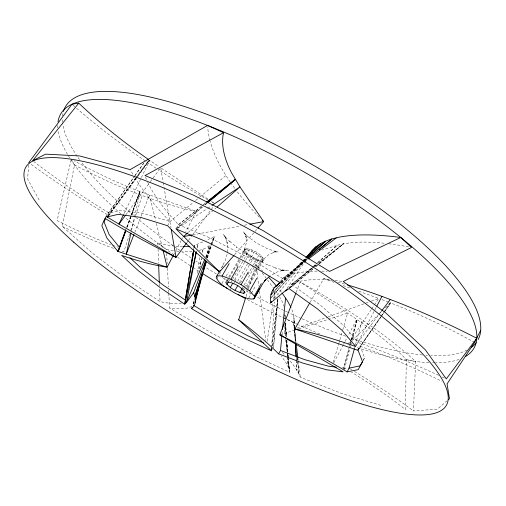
<?xml version="1.0" encoding="UTF-8"?>
<svg xmlns="http://www.w3.org/2000/svg" width="506" height="506" viewBox="0 0 506 506"><rect width="100%" height="100%" fill="white"/><g stroke="black" fill="none" stroke-linecap="round" stroke-linejoin="round"><path stroke-width="0.38" stroke-dasharray="2.53 1.9" d="M296.219 292.297L300.159 282.025L347.635 313.157L365.515 325.428A156.443 36.35 28.7 0 1 406.381 359.614L405.319 409.563A160.971 30.398 28.5 0 0 354.617 374.073L351.423 372.106M447.171 400.733L437.412 409.158L413.44 410.948L415.628 361.499A188.605 42.89 28.8 0 0 365.895 322.43L355.756 315.573A188.605 42.89 28.8 0 0 300.159 282.025M271.45 350.709L271.589 348.343M271.633 347.552L274.315 301.848M274.549 297.907L275.011 290.027L278.256 294.669M28.621 164.988L27.64 179.061L39.734 201.015M227.422 252.001L227.611 247.459L226.726 240.711L227.479 243.569L226.22 239.559L223.291 234.038L226.555 238.75L224.322 235.998L230.129 241.868L229.142 240.945L237.086 247.371L236.384 246.871L246.106 253.462L256.637 259.534L267.345 264.714L266.656 264.417L276.447 268.218L275.245 267.876L283.569 270.166L281.912 269.856L288.344 270.59L280.261 270.723L283.847 270.077L277.377 271.874L270.179 275.846M277.908 298.553L273.474 347.521L278.003 298.787M281.994 334.845L282.373 330.937M272.203 346.117L277.8 298.565M271.95 348.229L271.633 350.898L272.74 348.874M271.545 349.931L271.924 346.812M272.019 346.034L277.788 298.559M193.608 303.714L194.209 299.04M197.517 273.348L199.623 256.997M193.735 249.35L194.057 247.01M194.114 247.757L194.449 245.41L203.38 241.659M267.181 341.202L273.113 302.436M273.588 299.331L275.011 290.027M194.449 245.41L194.064 247.731L194.279 245.448M193.678 303.714L194.209 300.596M199.699 268.673L201.445 258.547L199.642 268.629M193.368 304.378L194.184 299.716M197.119 248.041L197.871 244.202L197.03 248.041M181.546 302.961A181.154 36.54 32 0 1 160.041 301.627L129.213 281.045L92.864 253.506L62.314 226.397L74.515 164.975L71.283 159.131M227.093 254.252L225.189 260.824L221.609 267.687M131.522 230.553L134.406 217.593M134.577 216.827L140.181 191.666L130.75 187.954A230.085 71.238 34.5 0 1 73.996 160.63M71.106 159.902L57.115 220.546A223.949 53.459 33.4 0 0 110.542 244.506M206.29 257.737L209.326 245.486L206.201 257.592M344.39 369.399L350.525 346.148M350.715 345.389L351.284 343.112M352.043 340.07L357.16 319.564L351.499 339.924M349.431 346.585L343.504 368.558L349.191 348.217M349.633 345.826L351.069 340.519M351.272 339.76L356.787 319.305L348.039 335.839M354.624 347.85L355.244 345.585M355.452 344.833L362.271 319.982M350.449 343.694L351.29 340.677M207.264 258.168L210.97 245.252M333.245 362.422L338.78 343.473M339.001 342.714L339.665 340.443M339.887 339.684L342.543 330.589M342.764 329.83L347.635 313.157L328.811 319.185M206.948 257.864L210.92 245.208M246.074 296.427L248.218 289.647M248.459 288.894L255.378 267.06M255.619 266.308L256.099 264.802A195.221 45.091 31.2 0 1 262.886 271.38M129.593 234.133L123.755 251.963L120.586 250.887M130.807 230.413L135.431 216.302M135.671 215.556L142.237 195.499M207.473 257.877L213.323 240.008M127.253 227.137L139.782 191.508L131.187 214.961M126.993 227.061L139.782 191.508M126.626 227.428L130.921 215.695M127.158 227.124L140.181 191.666L196.404 211.344L185.81 231.584M206.752 257.288L211.122 245.461M211.394 244.721L214.405 236.587L206.138 240.394M134.836 232.279L140.839 216.941M141.123 216.214L149.415 195.025L155.652 220.357M205.803 256.877L210.717 245.283M211.021 244.556L214.405 236.587A235.107 60.113 33.6 0 1 211.622 242.975M106.115 217.27L107.272 214.582L134.457 176.271M263.253 260.147C256.144 260.154 247.839 255.682 244.512 249.344L246.371 242.842L245.916 236.1L246.498 238.876L245.461 235.233L243.658 231.912L245.359 234.512L243.974 232.855L247.124 236.144L246.504 235.587L256.112 242.772L267.529 248.8L276.902 251.861L274.866 251.539L278.186 251.843L273.31 252.235L275.093 251.836L268.945 254.455L264.891 257.984L262.544 261.317C255.467 261.305 247.206 256.858 243.879 250.552L244.948 248.686C252.051 248.572 260.533 253.133 263.74 259.527L258.819 268.186M124.084 213.456L149.681 160.351L149.219 160.029L136.101 177.536M363.213 360.424L364.573 357.78L360.24 346.294L381.777 315.706M358.128 350.373L360.24 346.294L371.322 350.373A187.245 38.576 26.7 0 1 441.618 381.157M355.737 346.54L357.868 342.429L379.468 313.821M173.748 254.619L174.481 253.221M175.943 250.432L181.059 240.66M181.42 239.964L182.881 237.169M356.464 345.149L376.47 306.845M244.101 251.545L244.733 250.343M246.011 248.421L240.717 257.813M333.821 362.701L343.296 344.788M343.663 344.099L344.757 342.037M345.124 341.348L347.673 336.528M245.587 251.608L241.501 258.876M240.021 257.326L244.309 249.907L246.985 249.793L247.636 248.566M246.378 254.252L247.017 253.063M249.711 249.116L244 259.23M248.92 254.607L245.543 260.596M313.733 266.966L291.488 284.315L289.116 288.629L313.043 268.882M363.112 360.449L364.573 357.78M246.985 249.793L251.425 251.254L252.102 250.034M280.343 282.816L282.734 278.496L304.176 261.222M250.514 257.301L251.166 256.131M248.794 297.971L251.077 293.897M251.457 293.214L255.258 286.421M254.632 251.254L248.516 262.064M241.59 292.101L242.349 290.754M242.728 290.077L243.867 288.053M244.246 287.383L246.523 283.335M244.341 289.925L245.878 287.193M246.264 286.51L256.65 268.047M257.035 267.358L262.747 257.282M246.979 287.281L257.643 268.319M258.022 267.642L262.152 260.381M246.194 290.653L247.345 288.61M247.725 287.927L257.288 270.906M239.351 282.753L250.23 263.518M250.615 262.829L253.614 257.541M240.476 282.943L241.615 280.925M247.883 274.65L252.911 265.739M253.297 265.049L259.414 254.252M242.564 287.781L243.702 285.757M244.082 285.087L254.341 266.883M254.72 266.207L258.446 259.654M234.626 279.831L245.151 261.279M229.901 290.235L230.666 288.894M233.336 284.182L234.474 282.165M234.86 281.494L236.764 278.129M237.643 281.26L248.123 262.753M226.517 281.026L228.446 277.642M228.832 276.965L239.635 258.003M227.542 280.956L229.091 278.23M229.477 277.554L240.331 258.49M228.845 281.121L229.61 279.774M236.897 266.966L241.115 259.546M231.185 281.791L232.349 279.742M232.735 279.059L243.614 259.913M221.913 283.594L225.758 276.852M226.144 276.181L228.453 272.133M221.691 267.63L223.924 263.727M216.726 279.091L217.89 277.054M219.446 274.334L220.616 272.298M262.544 261.317L263.025 260.698C262.361 257.446 258.87 255.758 256.434 253.904L257.13 252.69M310.051 302.411L323.714 278.578A214.778 52.055 26.4 0 1 331.209 280.419M255.416 259.901L256.093 258.743M260.628 257.01L261.336 255.815M176.322 228.257L178.454 224.677L201.243 206.423M167.556 225.708L170.041 221.552L193.14 202.533M259.818 261.374L260.508 260.21M262.854 259.73L263.569 258.547M104.944 218.339L107.272 214.582L102.775 211.887A346.686 111.016 32.8 0 1 28.785 162.641M107.822 215.701L135.633 178.156M244.512 249.344L244.948 248.686M287.041 288.388L304.378 262.279M304.814 261.627L306.547 259.015M380.771 317.192L357.641 350.19L360.24 346.294M347.881 344.358L349.646 341.733M350.082 341.076L371.227 309.59M371.67 308.932L373.871 305.649M374.307 304.991L378.716 298.432L358.646 291.19M344.251 369.31L345.029 368.172L346.945 369.355M357.641 350.19L380.423 317.053M380.873 316.402L383.548 312.506M383.997 311.854L390.252 302.759L402.074 307.477A176.853 43.914 26.5 0 1 474.596 342.429M381.227 316.547L383.946 312.664M384.402 312.019L390.752 302.961L385.37 310.608M105.4 217.7L134.444 176.423M134.893 175.784L143.97 162.881M382.226 315.067L384.921 311.247M134.912 175.633L143.521 163.501M108.455 215.992L136.709 177.201M137.177 176.562L149.219 160.029L136.139 177.695M186.784 242.766L188.188 240.856M188.656 240.224L192.394 235.132M192.862 234.493L212.956 207.131M135.671 178.321L107.879 215.841M108.929 215.366L137.499 176.796M137.974 176.164L149.681 160.351L158.739 166.487M125.994 214.588L149.896 182.343M150.364 181.711L152.711 178.555M153.179 177.922L160.68 167.802M379.936 313.195L381.347 311.329M274.132 298.521L304.119 261.147M304.612 260.533L306.086 258.692M280.242 281.488L282.734 278.496L307.914 259.388M270.451 298.521L302.341 261.925M302.854 261.336L305.94 257.794M234.582 254.752L257.421 228.725M271.488 297.345L302.601 262.064M303.119 261.475L306.231 257.946M272.076 293.379L302.126 261.551M302.664 260.988L305.352 258.142M272.652 292.829L302.841 261.83M303.385 261.267L306.13 258.446M349.323 343.568L378.083 314.89M378.64 314.34L381.954 311.032M385.275 307.724L390.252 302.759L380.158 298.976M280.76 282.62L305.883 258.009M280.969 282.816L302.721 262.538M305.01 260.407L306.725 258.806M280.994 281.684L306.491 258.547M290.102 287.648L317.142 263.341M317.73 262.81L337.129 245.372L343.391 243.829L350.544 242.76A217.675 63.414 24.7 0 1 385.553 243.38M188.238 232.431L215.86 208.111M288.837 287.889L312.98 266.63M313.568 266.112L315.339 264.556M317.692 262.487L337.129 245.372L322.063 250.053M280.634 282.367L307.686 259.414M177.454 228.149L202.761 206.91M205.17 204.886L206.973 203.368M175.968 228.851L202.558 206.764M204.987 204.753L206.802 203.241M315.472 266.877L318.508 264.372M319.115 263.873L343.391 243.829L318.672 263.107M195.569 200.528L199.219 197.53M199.826 197.024L225.961 175.5M290.134 287.712L313.132 268.762M315.554 266.77L318.578 264.277M319.185 263.778L343.391 243.829M304.783 260.729L306.623 259.243M203.709 204.449L206.17 202.476M147.701 182.166A265.353 82.054 27.3 0 0 172.015 217.593L178.454 224.677L201.926 206.056M202.545 205.562L206.252 202.621M314.346 266.479L316.206 265.036M438.575 375.319A228.503 45.945 26.6 0 0 362.372 343.991L357.868 342.429L344.472 326.332L319.754 304.612L291.488 284.315L313.859 266.947M314.479 266.46L316.345 265.011M318.831 263.082L343.694 243.784M177.562 228.295L207.118 208.681M207.77 208.244L211.71 205.632M291.488 284.315L295.865 282.474A231.856 57.501 25.5 0 1 332.164 280.223M297.06 328.166L327.496 317.085M328.236 316.813L370.55 301.405M371.29 301.14L378.716 298.432M279.869 334.858L294.176 330.279M298.692 328.83L328.059 319.425M199.13 250.419L203.051 249.205A235.107 60.113 33.6 0 0 210.313 244.537M192.78 234.847L241.311 225.79M244.392 225.214L248.244 224.5M341.898 367.805L345.029 368.172M406.381 359.614L415.628 361.499M380.803 405.369L342.309 393.725L300.254 377.204A193.343 35.648 30.4 0 0 288.091 358.59M323.714 278.578L334.118 282.335M343.043 285.555L350.475 288.237M112.686 245.302L117.771 247.137M178.454 224.677L210.161 238.003L249.268 258.142L282.734 278.496L284.214 277.535A293.398 71.934 24.9 0 1 318.635 271.108M251.425 251.254L256.434 253.904M284.416 318.065L286.529 319.115M287.237 319.463L293.581 322.607L294.15 327.287M168.783 293.17L169.573 307.99L212.444 333.511L256.46 356.844L289.609 372.258L288.338 358.975M350.222 368.887L351.98 369.937M161.338 168.239L208.055 199.162M211.344 201.337L213.975 203.083M145.336 160.952L140.991 157.992A343.688 140.782 32.1 0 1 75.388 107.253M146.626 161.831L153.097 166.227A343.688 140.782 32.1 0 0 157.587 169.206M157.91 245.239L157.815 242.886L166.442 249.496A235.107 60.113 33.6 0 0 175.165 250.887M258.933 268.585L256.099 264.802L256.397 267.143M262.247 273L266.972 279.306M267.446 279.938L274.069 288.768M279.432 296.624L280.843 298.976A159.694 37.488 30.9 0 1 284.056 306.56M156.405 223.431L162.451 247.991M160.813 168.58L163.084 181.831M163.217 182.609L170.958 227.795M256.498 267.921L258.787 285.846M259.489 291.298L265.776 340.399M294.53 330.405L295.865 341.329M297.964 358.488L298.154 360.044M298.249 360.829L300.254 377.204M284.043 325.997L285.27 336.186M285.65 339.324L287.155 351.872M287.25 352.657L287.629 355.794M288.009 358.931L289.609 372.258A158.922 29.822 30.2 0 0 281.228 356.148M294.309 329.608L293.581 322.607A195.221 45.091 31.2 0 0 291.07 307.737M294.391 330.386L295.523 341.284M297.224 357.622L297.629 361.512M297.711 362.29L298.926 373.966L297.711 360.607M285.055 324.593L286.175 336.313M287.667 351.942L286.548 340.222L287.237 351.961M287.965 355.067L288.268 358.191M285.023 324.567L286.105 336.25M286.472 340.146L287.553 351.828M287.844 354.946L287.99 356.502M288.059 357.287L289.217 369.747L288.357 358.805M294.713 327.61L293.999 319.748L294.543 329.09M294.789 328.394L296.073 342.537M297.496 358.248L297.642 359.823M284.91 315.042L285.22 318.951M285.529 322.86L286.636 336.926M286.877 340.051L287.984 354.118M288.047 354.902L288.293 358.027M284.777 313.48L285.131 318.976M285.384 322.904L286.232 336.256M287.288 352.745L287.49 355.882M287.541 356.667L288.192 366.875L287.667 358.28M285.036 315.282L285.226 318.407M285.51 323.1L286.326 336.389M286.567 340.298L287.376 353.586M287.427 354.371L287.617 357.495M293.828 316.516L294.46 327.439M294.505 328.223L295.276 341.487M296.314 359.431L296.181 357.091L296.402 361.012M296.358 360.209L296.946 370.354L296.453 361.79M294.593 329.874L295.27 341.55M166.651 253.398L167.195 263.537M167.448 268.212L168.447 286.934M168.612 290.052L168.738 292.392M158.055 249.154L158.587 263.253M159.365 283.613L159.453 285.966M159.567 289.097L160.041 301.627M134.779 177.574A347.742 112.269 26.4 0 0 167.132 218.567L170.041 221.552L143.046 213.323L120.706 210.414L109.391 213.171L98.506 206.461A262.102 78.753 32.3 0 1 32.637 160.699M132.774 174.235A347.742 112.269 26.4 0 1 130.529 170.256M259.388 217.283A332.701 124.855 24.4 0 1 236.852 191.243M234.626 188.27A332.701 124.855 24.4 0 1 230.572 182.603M230.141 181.97A332.701 124.855 24.4 0 1 229.288 180.718L224.082 172.559A332.701 124.855 24.4 0 1 210.192 141.332M210.003 140.624A332.701 124.855 24.4 0 1 207.669 126.911M282.373 352.378A193.343 35.648 30.4 0 1 284.524 354.643M113.553 248.351A290.773 70.612 34.1 0 1 62.314 226.397M442.073 376.938A228.503 45.945 26.6 0 1 445.577 378.57M146.519 179.504A265.353 82.054 27.3 0 1 145.462 176.879M321.671 271.127A293.398 71.934 24.9 0 1 327.123 271.286M335.098 280.507A231.856 57.501 25.5 0 1 342.492 281.406M192.078 306.244A226.612 45.344 32.4 0 1 169.573 307.99M214.626 203.589A343.688 140.782 32.1 0 1 211.299 201.749M207.972 199.895A343.688 140.782 32.1 0 1 158.233 169.63M74.812 106.76A343.688 140.782 32.1 0 1 71.941 104.255M192.014 251.507A235.107 60.113 33.6 0 1 182.508 251.564M178.909 251.299A235.107 60.113 33.6 0 1 175.93 250.976M196.404 211.344A300.52 95.419 35.4 0 1 148.783 197.922L138.606 194.159A300.52 95.419 35.4 0 1 74.515 164.975M354.485 371.442A193.956 35.806 28.5 0 1 413.44 410.948M182.666 246.643A186.505 47.906 33.1 0 1 175.943 246.22M174.557 246.068A186.505 47.906 33.1 0 1 157.815 242.886M337.945 282.203A214.778 52.055 26.4 0 1 345.446 284.328M276.946 286.617A195.221 45.091 31.2 0 1 281.614 292.481M459.031 359.443A237.504 69.607 29.5 0 1 435.894 362.821M435.135 362.821A237.504 69.607 29.5 0 1 432.054 362.783M428.898 362.675A237.504 69.607 29.5 0 1 356.085 347.261M319.773 333.903A237.504 69.607 29.5 0 1 298.648 324.896M297.926 324.574A237.504 69.607 29.5 0 1 285.846 319.027M285.137 318.698A237.504 69.607 29.5 0 1 246.359 299.071M198.934 271.273A237.504 69.607 29.5 0 1 194.266 268.294M190.288 265.713A237.504 69.607 29.5 0 1 177.846 257.427M173.994 254.784A237.504 69.607 29.5 0 1 125.324 217.669M121.016 213.962A237.504 69.607 29.5 0 1 70.113 158.53M69.657 157.821A237.504 69.607 29.5 0 1 67.912 154.994M67.494 154.292A237.504 69.607 29.5 0 1 58.241 131.13M57.861 127.936A237.504 69.607 29.5 0 1 57.785 124.862M467.07 350.076A236.934 71.39 29.5 0 1 430.745 355.604M427.475 355.414A236.934 71.39 29.5 0 1 425.812 355.294M422.453 354.997A236.934 71.39 29.5 0 1 349.469 337.553M345.63 336.212A236.934 71.39 29.5 0 1 301.962 318.761M301.234 318.438A236.934 71.39 29.5 0 1 288.458 312.6M287.756 312.272A236.934 71.39 29.5 0 1 256.618 296.744M251.096 293.803A236.934 71.39 29.5 0 1 246.302 291.203M227.808 280.76A236.934 71.39 29.5 0 1 222.387 277.573M216.353 273.955A236.934 71.39 29.5 0 1 205.733 267.402M201.072 264.448A236.934 71.39 29.5 0 1 195.759 261.033M191.141 258.003A236.934 71.39 29.5 0 1 180.731 250.995M180.092 250.552A236.934 71.39 29.5 0 1 173.748 246.137M173.122 245.695A236.934 71.39 29.5 0 1 136.316 217.637M133.432 215.233A236.934 71.39 29.5 0 1 81.194 161.914M79.505 159.599A236.934 71.39 29.5 0 1 77.684 156.999M77.184 156.272A236.934 71.39 29.5 0 1 62.611 122.876M62.529 122.091A236.934 71.39 29.5 0 1 62.39 119.789M62.523 116.095A236.934 71.39 29.5 0 1 63.471 111.295M388.633 243.74A217.675 63.414 24.7 0 1 409.171 247.004M203.051 249.205L202.381 253.095L203.051 249.205"/><path stroke-width="0.76" d="M295.934 293.031L279.869 334.858L343.119 371.847L326.712 369.804L302.797 363.087L278.635 353.877L280.476 350.481L281.918 335.623M282.525 329.368L285.555 298.091M191.344 266.535L191.565 264.973M191.78 263.411L191.995 261.849M192.217 260.286L193.627 250.135M192.337 260.261L192.558 258.699M192.78 257.137L193.007 255.574M193.229 254.012L193.779 250.103M193.684 250.053L184.665 304.207L161.496 288.591L138.144 270.558L121.674 255.385L127.411 257.345A291.184 69.448 34 0 0 167.17 267.181L173.381 255.315M193.678 250.034L185.348 300.077L163.451 285.276L140.156 267.193L129.979 257.737M196.372 251.874L186.448 302.531L184.76 304.15L196.195 251.887M131.01 232.842L126.253 254.195L167.17 267.181L163.014 250.293M195.088 302.892L201.35 277.636M201.73 276.105L202.299 273.809M198.788 286.339L195.272 299.957L206.391 261.21M279.869 334.858A194.14 35.186 28.5 0 1 339.735 367.482L347.122 371.891L349.045 368.185L354.421 348.602M202.273 272.759L194.797 296.586L206.258 261.596M203.21 269.78L205.316 263.076M192.267 307.25L191.508 308.565L216.96 323.758L246.511 339.362L271.633 350.898L238.674 319.767L245.593 297.933M125.665 230.761L118.208 251.501L117.847 251.368L106.918 238.022L101.82 225.625L104.944 218.339L113.009 223.165A347.28 109.271 32.7 0 0 176.037 257.402L186.316 243.405M118.549 250.217L117.847 251.368L125.817 229.623M125.804 230.818L118.208 251.501L126.253 254.195L133.976 234.474M204.879 259.053L186.448 302.531L193.627 292.778L205.657 260.242M105.533 218.617L104.078 221.982L109.094 234.487L119.378 247.219M123.401 214.867L118.961 224.076L176.037 257.402L171.23 229.357M480.7 330.216L474.596 342.429L447.076 383.877L449.467 398.747L448.316 399.74M376.85 306.136L381.948 296.383L394.939 301.272A214.778 52.055 26.4 0 1 476.791 338.293L446.279 378.899L425.242 349.709L385.591 312.752L343.251 281.513L411.517 247.459L400.796 237.485A272.753 78.107 24.1 0 0 338.786 237.257L331.74 239.003A272.753 78.107 24.1 0 0 311.222 251.918M362.378 361.784L360.183 365.787L349.045 368.185M220.199 270.229L216.132 277.244C219.338 284.998 228.073 288.736 234.771 293.037C240.73 295.744 247.017 299.71 253.803 298.907L254.727 297.863L254.335 296.105L261.305 283.626M253.803 298.907L254.569 297.534M255.334 296.162L259.546 288.616M254.727 297.863L262.854 283.468L265.637 279.761L264.625 280.938L269.565 276.282M254.335 296.105L249.717 290.906L256.763 278.338M243.55 293.379L245.049 292.696C241.33 286.573 233.253 282.234 226.131 281.817L225.746 282.38C229.307 288.445 236.878 291.81 243.55 293.379L244.695 291.348M235.075 290.311L237.795 285.504M249.717 290.906L241.109 284.714L248.225 272.108M239.901 292.5L242.184 288.458M230.338 287.389L232.678 283.265M226.928 284.492L228.459 281.791M216.846 276.074C221.704 274.922 226.467 277.655 230.907 279.268L238.054 266.7M222.001 276.112L229.136 263.639M347.122 371.891L358.21 369.62L362.53 361.746L358.128 350.373L294.834 328.976L309.666 303.094M28.785 162.641L71.941 104.255L78.753 103.148A260.52 99.745 31.9 0 0 138.853 152.692L148.612 159.592M234.063 255.34L219.534 271.905A348.349 110.504 26.4 0 1 172.742 230.976L167.556 225.708L140.586 217.365L118.29 214.329L107.038 216.966L107.525 217.264L108.461 215.999M125.526 215.221L118.961 224.076L107.525 217.264M381.815 310.709L390.265 299.514M78.753 103.148L32.637 160.699L45.648 154.153L79.67 155.943L130.168 169.599L207.58 125.425L223.532 132.692A255.524 93.42 25.7 0 0 231.299 172.382L239.952 186.897L263.651 221.622L257.94 228.13M219.534 271.905L175.968 228.851L207.681 242.26L246.827 262.456L280.343 282.816L277.756 284.48A293.809 70.751 25 0 0 270.691 302.809L271.678 301.582M309.033 255.018L310.02 253.791M306.459 257.2L312.626 250.122M308.824 255.011L310.899 252.658M311.936 251.482L316.079 246.776L305.883 257.573M272.076 293.379L271.001 294.517L272.101 293.391M309.976 254.499L312.721 251.684M314.365 249.989L320.406 243.791L306.446 257.465M273.499 289.729L272.38 290.823L273.525 289.755M308.445 257.2L310.159 255.6M311.879 253.999L325.617 241.191L307.072 258.022M274.619 287.465L279.837 282.734M187.65 232.95L183.539 236.568L192.014 234.986M217.03 207.074L239.952 186.897L212.368 205.196M270.691 302.809L287.661 288.926M276.428 285.941L278.831 283.898M319.115 249.717L320.317 248.699M321.519 247.674L331.74 239.003L307.85 258.256M207.58 202.862L235.29 179.592L206.872 202.134M207.409 202.742L235.29 179.592M191.508 308.565L192.818 307.484A226.859 44.572 32.3 0 0 193.627 292.778M206.79 201.983L235.126 179.288M308.54 258.908L336.237 237.89M285.302 291.001L289.116 288.629L317.452 308.894L342.265 330.538L355.737 346.54L347.736 343.745A228.756 45.167 26.6 0 0 294.834 328.976M223.532 132.692L144.982 175.582L193.463 195.152L262.785 230.47L329.551 271.406L400.796 237.485M249.781 224.209L263.651 221.622A332.701 124.855 24.4 0 1 262.57 220.54M336.414 367.154L328.584 366.23L304.644 359.621L280.476 350.481M263.727 343.062L248.351 336.035L218.82 320.456L193.406 305.27M230.907 279.268L241.109 284.714M278.635 353.877L275.188 350.462A193.526 35.028 30.4 0 0 238.674 319.767M296.25 344.447L297.87 357.704M295.365 343.049L296.136 356.313L295.409 343.884M158.682 265.599L159.333 282.829M476.133 342.758A236.934 71.39 29.5 0 1 471.725 347.141M63.471 111.295A236.934 71.39 29.5 0 1 298.629 156.911A236.934 71.39 29.5 0 1 478.189 339.513M58.019 121.933A237.504 69.607 29.5 0 1 306.402 173.28A237.504 69.607 29.5 0 1 465.76 356.319M245.676 298.698A237.504 69.607 29.5 0 1 240.869 296.067M239.496 295.308A237.504 69.607 29.5 0 1 238.117 294.549M227.82 288.717A237.504 69.607 29.5 0 1 225.771 287.534M224.405 286.744A237.504 69.607 29.5 0 1 202.273 273.379M347.597 284.96A214.778 52.055 26.4 0 1 381.948 296.383M269.015 277.693A195.221 45.091 31.2 0 1 276.466 286.048M282.057 293.075A195.221 45.091 31.2 0 1 283.347 294.834L286.769 299.887A195.221 45.091 31.2 0 1 290.786 307.123M189.807 246.302A186.505 47.906 33.1 0 1 183.368 246.65M73.749 242.178A241.653 56.28 29.5 0 0 435.527 413.041A241.653 56.28 29.5 0 0 198.991 203.659A241.653 56.28 29.5 0 0 73.749 242.178"/></g></svg>
